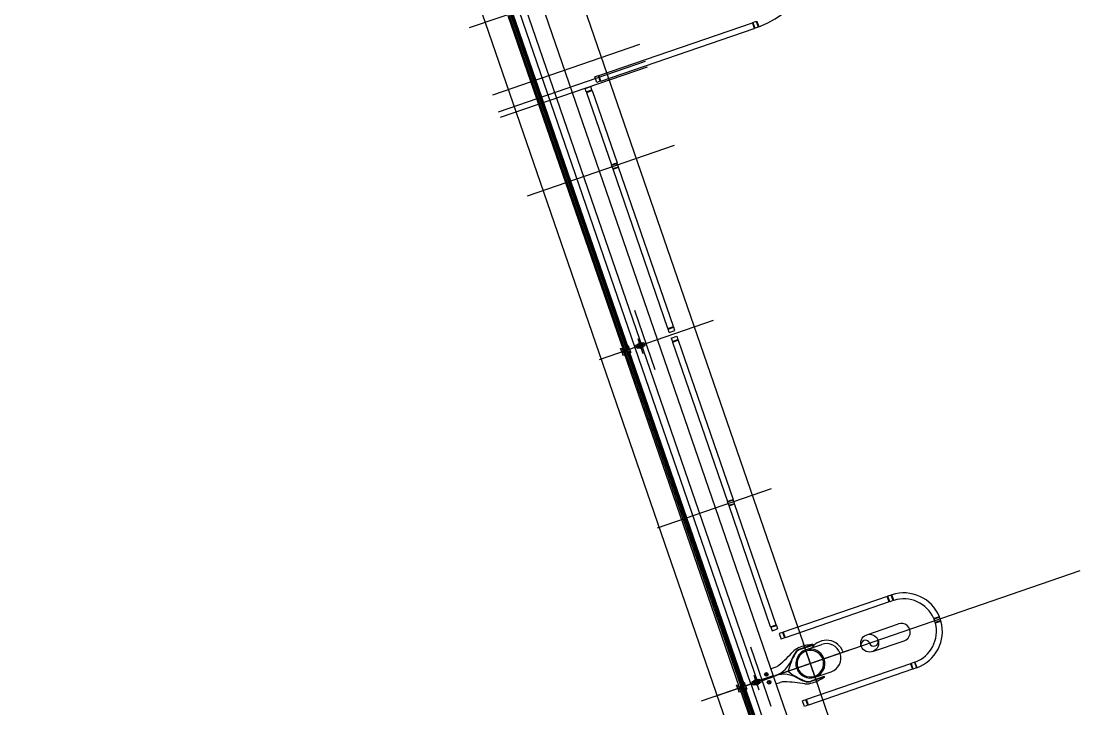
# Model space of a CAD drawing. Extents: x 809487 to 809680, y 818779 to 819225.
# Drawn here: x 809596.18 to 809605.1, y 818876.23 to 818882.02 of the extents above; entities that cross this region are included whole.
import ezdxf

# ---------------------------------------------------------------- set-up
doc = ezdxf.new("R2010")
doc.units = 0
for name, color, linetype in [('F-RC', 7, 'Continuous'), ('MAJ082__', 7, 'Continuous'), ('MAJ214__', 7, 'Continuous'), ('MAJ270__', 7, 'Continuous'), ('MAJ292__', 7, 'Continuous')]:
    doc.layers.add(name, color=color, linetype=linetype)

msp = doc.modelspace()

# ---------------------------------------------------------------- linework, layer by layer
at = {"layer": 'F-RC'}
for p, q in [((809601.0468, 818881.563), (809602.3388, 818882.0078)), ((809602.3388, 818882.0078), (809602.355, 818881.9606)), ((809602.3394, 818882.0059), (809602.3441, 818882.0076)), ((809602.3435, 818882.0095), (809602.3577, 818882.0143)), ((809602.3435, 818882.0095), (809602.3598, 818881.9622)), ((809602.3718, 818882.0194), (809602.3881, 818881.9721)), ((809602.3765, 818882.0211), (809602.3928, 818881.9738)), ((809601.0631, 818881.5157), (809602.355, 818881.9606)), ((809602.3544, 818881.9624), (809602.3591, 818881.9641)), ((809602.3598, 818881.9622), (809602.3739, 818881.9671)), ((809601.0421, 818881.5614), (809601.0137, 818881.5516)), ((809601.0584, 818881.5141), (809601.0421, 818881.5614)), ((809601.0475, 818881.5611), (809601.0427, 818881.5595)), ((809601.0631, 818881.5157), (809601.0468, 818881.563)), ((809600.9312, 818881.4544), (809600.9785, 818881.4707)), ((809600.9882, 818881.4423), (809600.9785, 818881.4707)), ((809601.03, 818881.5043), (809601.0137, 818881.5516)), ((809601.0584, 818881.5141), (809601.03, 818881.5043)), ((809601.0625, 818881.5176), (809601.0577, 818881.516)), ((809600.941, 818881.4261), (809600.9312, 818881.4544)), ((809600.941, 818881.4261), (809600.9882, 818881.4423)), ((809600.9426, 818881.4213), (809600.9899, 818881.4376)), ((809600.9426, 818881.4213), (809601.1526, 818880.8115)), ((809600.9445, 818881.422), (809600.9429, 818881.4267)), ((809600.988, 818881.437), (809600.9863, 818881.4417)), ((809600.9899, 818881.4376), (809601.1999, 818880.8277)), ((809601.1526, 818880.8115), (809601.1722, 818880.8182)), ((809601.1542, 818880.8067), (809601.2015, 818880.823)), ((809601.164, 818880.7784), (809601.1542, 818880.8067)), ((809601.1561, 818880.8074), (809601.1545, 818880.8121)), ((809601.164, 818880.7784), (809601.2113, 818880.7947)), ((809601.1656, 818880.7736), (809601.2129, 818880.7899)), ((809601.6279, 818879.431), (809601.1656, 818880.7736)), ((809601.1675, 818880.7743), (809601.1659, 818880.779)), ((809601.1722, 818880.8182), (809601.1999, 818880.8277)), ((809601.1996, 818880.8224), (809601.198, 818880.8271)), ((809601.2113, 818880.7947), (809601.2015, 818880.823)), ((809601.211, 818880.7893), (809601.2094, 818880.794)), ((809601.6752, 818879.4473), (809601.2129, 818880.7899)), ((809601.6279, 818879.431), (809601.6752, 818879.4473)), ((809601.6295, 818879.4263), (809601.6768, 818879.4426)), ((809601.6393, 818879.3979), (809601.6295, 818879.4263)), ((809601.6314, 818879.4269), (809601.6298, 818879.4317)), ((809601.6749, 818879.4419), (809601.6733, 818879.4466)), ((809601.6866, 818879.4142), (809601.6768, 818879.4426)), ((809601.6393, 818879.3979), (809601.6866, 818879.4142)), ((809601.6556, 818879.3506), (809601.7029, 818879.3669)), ((809601.6556, 818879.3506), (809601.6654, 818879.3223)), ((809601.6654, 818879.3223), (809601.7126, 818879.3386)), ((809601.667, 818879.3175), (809601.7143, 818879.3338)), ((809601.7029, 818879.3669), (809601.7126, 818879.3386)), ((809601.7107, 818879.3379), (809601.7124, 818879.3332)), ((809601.7143, 818879.3338), (809602.1766, 818877.9912)), ((809601.667, 818879.3175), (809602.1293, 818877.9749)), ((809601.6672, 818879.3229), (809601.6689, 818879.3182)), ((809602.1293, 818877.9749), (809602.1489, 818877.9817)), ((809602.1309, 818877.9702), (809602.1782, 818877.9865)), ((809602.1407, 818877.9418), (809602.1309, 818877.9702)), ((809602.1328, 818877.9708), (809602.1312, 818877.9756)), ((809602.1407, 818877.9418), (809602.188, 818877.9581)), ((809602.1423, 818877.9371), (809602.1896, 818877.9534)), ((809602.4931, 818876.9184), (809602.1423, 818877.9371)), ((809602.1442, 818877.9377), (809602.1426, 818877.9425)), ((809602.1489, 818877.9817), (809602.1766, 818877.9912)), ((809602.1763, 818877.9858), (809602.1747, 818877.9905)), ((809602.188, 818877.9581), (809602.1782, 818877.9865)), ((809602.1877, 818877.9527), (809602.1861, 818877.9574)), ((809602.5404, 818876.9347), (809602.1896, 818877.9534)), ((809603.475, 818877.1745), (809602.5987, 818876.8728)), ((809603.4912, 818877.1272), (809602.615, 818876.8255)), ((809603.4912, 818877.1272), (809603.475, 818877.1745)), ((809603.4803, 818877.1742), (809603.4756, 818877.1726)), ((809603.5081, 818877.1859), (809603.4797, 818877.1761)), ((809603.496, 818877.1288), (809603.4797, 818877.1761)), ((809603.4953, 818877.1307), (809603.4906, 818877.1291)), ((809603.5243, 818877.1386), (809603.496, 818877.1288)), ((809603.5243, 818877.1386), (809603.5081, 818877.1859)), ((809603.5291, 818877.1402), (809603.5128, 818877.1875)), ((809602.4931, 818876.9184), (809602.5403, 818876.9347)), ((809602.4947, 818876.9137), (809602.542, 818876.9299)), ((809602.5385, 818876.934), (809602.5401, 818876.9293)), ((809602.542, 818876.9299), (809602.5517, 818876.9016)), ((809603.9141, 818877.0031), (809603.8667, 818876.9868)), ((809603.916, 818876.9985), (809603.8686, 818876.9822)), ((809603.9257, 818876.9701), (809603.8784, 818876.9538)), ((809603.9271, 818876.9653), (809603.8797, 818876.949)), ((809602.4947, 818876.9137), (809602.5045, 818876.8853)), ((809602.495, 818876.919), (809602.4966, 818876.9143)), ((809602.5045, 818876.8853), (809602.5517, 818876.9016)), ((809602.594, 818876.8711), (809602.5656, 818876.8614)), ((809602.5656, 818876.8614), (809602.5819, 818876.8141)), ((809602.594, 818876.8711), (809602.6102, 818876.8239)), ((809602.5993, 818876.8709), (809602.5946, 818876.8692)), ((809602.5987, 818876.8728), (809602.615, 818876.8255)), ((809602.6102, 818876.8239), (809602.5819, 818876.8141)), ((809602.6143, 818876.8274), (809602.6096, 818876.8258)), ((809603.6703, 818876.6072), (809602.794, 818876.3055)), ((809603.6703, 818876.6072), (809603.6866, 818876.5599)), ((809603.6757, 818876.6069), (809603.671, 818876.6053)), ((809603.7034, 818876.6186), (809603.675, 818876.6088)), ((809603.675, 818876.6088), (809603.6913, 818876.5615)), ((809603.7197, 818876.5713), (809603.6913, 818876.5615)), ((809603.7034, 818876.6186), (809603.7197, 818876.5713)), ((809603.7081, 818876.6203), (809603.7244, 818876.573)), ((809603.6866, 818876.5599), (809602.8103, 818876.2582)), ((809603.6907, 818876.5634), (809603.6859, 818876.5618)), ((809602.7893, 818876.3038), (809602.7609, 818876.2941)), ((809602.8056, 818876.2565), (809602.7893, 818876.3038)), ((809602.7947, 818876.3036), (809602.7899, 818876.3019)), ((809602.8103, 818876.2582), (809602.794, 818876.3055)), ((809602.7772, 818876.2468), (809602.7609, 818876.2941)), ((809602.8056, 818876.2565), (809602.7772, 818876.2468)), ((809602.8096, 818876.2601), (809602.8049, 818876.2584))]:
    msp.add_line(p, q, dxfattribs=at)
for centre, radius, start, end in [((809602.1184, 818882.7093), 0.785, 290.45992, 17.54008), ((809602.1184, 818882.7093), 0.735, 289, 290.16938), ((809602.1184, 818882.7093), 0.737, 290.16621, 290.55503), ((809602.1184, 818882.7093), 0.785, 289, 290.09489), ((809602.1184, 818882.7093), 0.783, 290.09769, 290.46365), ((809603.6139, 818876.8786), 0.325, 22.52811, 108.11849), ((809603.6139, 818876.8786), 0.323, 108.11303, 109.00032), ((809603.6139, 818876.8786), 0.277, 107.96572, 109.00032), ((809603.6139, 818876.8786), 0.275, 23.17064, 107.9582), ((809603.6139, 818876.8786), 0.275, 290.0418, 14.82936), ((809603.6139, 818876.8786), 0.325, 289.88151, 15.47188), ((809603.6139, 818876.8786), 0.277, 22.10417, 23.14047), ((809603.6139, 818876.8786), 0.275, 19, 22.12677), ((809603.6139, 818876.8786), 0.275, 15.87323, 19), ((809603.6139, 818876.8786), 0.277, 14.85953, 15.89583), ((809603.6139, 818876.8786), 0.323, 21.66174, 22.54999), ((809603.6139, 818876.8786), 0.325, 19, 21.64535), ((809603.6139, 818876.8786), 0.325, 16.35465, 19), ((809603.6139, 818876.8786), 0.323, 15.45001, 16.33825), ((809603.6139, 818876.8786), 0.277, 288.99968, 290.03427), ((809603.6139, 818876.8786), 0.323, 288.99968, 289.88697)]:
    msp.add_arc(centre, radius, start, end, dxfattribs=at)
at = {"layer": 'MAJ082__'}
for p, q in [((809603.302, 818876.8505), (809603.5685, 818876.9422)), ((809603.3509, 818876.7086), (809603.6173, 818876.8004))]:
    msp.add_line(p, q, dxfattribs=at)
msp.add_circle((809603.3264, 818876.7795), 0.075, dxfattribs=at)
for centre, radius, start, end in [((809603.5929, 818876.8713), 0.075, 288.99117, 109), ((809603.291, 818876.7673), 0.0375, 19, 199), ((809603.3619, 818876.7918), 0.0375, 199, 19)]:
    msp.add_arc(centre, radius, start, end, dxfattribs=at)
at = {"layer": 'MAJ214__'}
for p, q in [((809600.3745, 818882.1036), (809602.3247, 818876.4399)), ((809600.2923, 818882.0726), (809601.2642, 818879.2502)), ((809600.3037, 818882.0765), (809601.2755, 818879.2541)), ((809600.3131, 818882.0798), (809601.285, 818879.2574)), ((809600.3139, 818882.08), (809601.2857, 818879.2576)), ((809601.2804, 818879.24), (809602.2522, 818876.4176)), ((809601.2898, 818879.2432), (809602.2617, 818876.4208)), ((809601.2906, 818879.2435), (809602.2624, 818876.4211)), ((809601.3693, 818879.2944), (809601.3589, 818879.2908)), ((809601.3687, 818879.2624), (809601.3589, 818879.2908)), ((809601.3791, 818879.266), (809601.3687, 818879.2624)), ((809601.3767, 818879.2718), (809601.3843, 818879.2744)), ((809601.4094, 818879.3016), (809601.3786, 818879.291)), ((809601.3794, 818879.3034), (809601.4012, 818879.3109)), ((809601.3801, 818879.3047), (809601.3794, 818879.3034)), ((809601.3804, 818879.3006), (809601.3794, 818879.3034)), ((809601.3999, 818879.3115), (809601.3801, 818879.3047)), ((809601.3802, 818879.2651), (809601.4242, 818879.2802)), ((809601.3804, 818879.3006), (809601.4022, 818879.3081)), ((809601.3823, 818879.3012), (809601.3826, 818879.3003)), ((809601.4151, 818879.285), (809601.3843, 818879.2744)), ((809601.4134, 818879.2754), (809601.3916, 818879.268)), ((809601.3926, 818879.2651), (809601.3916, 818879.268)), ((809601.4144, 818879.2726), (809601.3926, 818879.2651)), ((809601.3939, 818879.2645), (809601.3926, 818879.2651)), ((809601.3932, 818879.2696), (809601.3934, 818879.2691)), ((809601.394, 818879.2688), (809601.3934, 818879.2691)), ((809601.3939, 818879.2645), (809601.4137, 818879.2713)), ((809601.3999, 818879.3115), (809601.4012, 818879.3109)), ((809601.4003, 818879.3074), (809601.4006, 818879.3065)), ((809601.4022, 818879.3081), (809601.4012, 818879.3109)), ((809601.4095, 818879.3016), (809601.4171, 818879.3042)), ((809601.411, 818879.2746), (809601.4113, 818879.2753)), ((809601.4112, 818879.2757), (809601.4113, 818879.2753)), ((809601.4144, 818879.2726), (809601.4134, 818879.2754)), ((809601.4137, 818879.2713), (809601.4144, 818879.2726)), ((809601.4147, 818879.31), (809601.4251, 818879.3136)), ((809601.4228, 818879.2877), (809601.4152, 818879.2851)), ((809601.4349, 818879.2852), (809601.4245, 818879.2816)), ((809601.4251, 818879.3136), (809601.4349, 818879.2852)), ((809601.269, 818879.236), (809602.2409, 818876.4137)), ((809602.3914, 818876.4734), (809602.4018, 818876.477)), ((809602.4018, 818876.477), (809602.4051, 818876.4676)), ((809602.5138, 818876.505), (809602.4051, 818876.4676)), ((809602.517, 818876.4956), (809602.4083, 818876.4582)), ((809602.2457, 818876.3995), (809603.2176, 818873.5771)), ((809602.2571, 818876.4034), (809603.2289, 818873.581)), ((809602.2665, 818876.4067), (809603.2384, 818873.5843)), ((809602.2673, 818876.4069), (809603.2391, 818873.5845)), ((809602.3247, 818876.4399), (809602.3389, 818876.4448)), ((809602.3279, 818876.4305), (809602.3421, 818876.4354)), ((809602.3279, 818876.4305), (809604.2781, 818870.7669)), ((809602.346, 818876.4578), (809602.3356, 818876.4542)), ((809602.3356, 818876.4542), (809602.3389, 818876.4448)), ((809602.3454, 818876.426), (809602.3421, 818876.4354)), ((809602.3558, 818876.4295), (809602.3454, 818876.426)), ((809602.3534, 818876.4353), (809602.361, 818876.4379)), ((809602.3861, 818876.465), (809602.3553, 818876.4544)), ((809602.3561, 818876.4669), (809602.3779, 818876.4743)), ((809602.3568, 818876.4681), (809602.3561, 818876.4669)), ((809602.3571, 818876.464), (809602.3561, 818876.4669)), ((809602.3766, 818876.475), (809602.3568, 818876.4681)), ((809602.3569, 818876.4286), (809602.4009, 818876.4437)), ((809602.3571, 818876.464), (809602.3789, 818876.4715)), ((809602.359, 818876.4647), (809602.3593, 818876.4637)), ((809602.3917, 818876.4485), (809602.361, 818876.4379)), ((809602.3901, 818876.439), (809602.3683, 818876.4315)), ((809602.3693, 818876.4286), (809602.3683, 818876.4315)), ((809602.391, 818876.4361), (809602.3693, 818876.4286)), ((809602.3706, 818876.428), (809602.3693, 818876.4286)), ((809602.3699, 818876.4331), (809602.37, 818876.4326)), ((809602.3707, 818876.4323), (809602.37, 818876.4326)), ((809602.3706, 818876.428), (809602.3904, 818876.4349)), ((809602.3766, 818876.475), (809602.3779, 818876.4743)), ((809602.377, 818876.4709), (809602.3773, 818876.4699)), ((809602.3789, 818876.4715), (809602.3779, 818876.4743)), ((809602.3862, 818876.4651), (809602.3938, 818876.4677)), ((809602.3877, 818876.4381), (809602.388, 818876.4388)), ((809602.3879, 818876.4393), (809602.388, 818876.4388)), ((809602.391, 818876.4361), (809602.3901, 818876.439)), ((809602.3904, 818876.4349), (809602.391, 818876.4361)), ((809602.3995, 818876.4512), (809602.3919, 818876.4486)), ((809602.4115, 818876.4487), (809602.4011, 818876.4452)), ((809602.4083, 818876.4582), (809602.4115, 818876.4487))]:
    msp.add_line(p, q, dxfattribs=at)
for points in [[(809601.4136, 818879.3109), (809601.3696, 818879.2958)], [(809602.8517, 818876.7685), (809602.7389, 818876.7296)], [(809602.9455, 818876.496), (809602.8326, 818876.4572)], [(809602.3903, 818876.4744), (809602.3463, 818876.4592)]]:
    msp.add_lwpolyline(points, dxfattribs=at)
for centre, radius in [((809601.3969, 818879.288), 0.006), ((809602.4567, 818876.5171), 0.0155), ((809602.4567, 818876.5171), 0.0135), ((809602.4567, 818876.5171), 0.0042), ((809602.4795, 818876.451), 0.0155), ((809602.4795, 818876.451), 0.0135), ((809602.4795, 818876.451), 0.0042)]:
    msp.add_circle(centre, radius, dxfattribs=at)
for centre, radius, start, end in [((809601.3969, 818879.288), 0.0095, 145.18264, 252.81736), ((809601.3969, 818879.288), 0.0109, 101.1265, 116.87349), ((809601.3969, 818879.288), 0.0109, 281.1265, 296.87349), ((809601.3969, 818879.288), 0.0095, 326.69488, 71.30512), ((809603.1869, 818876.4105), 0.567, 149.96236, 158.10407), ((809602.7646, 818876.6547), 0.0792, 109, 149.96236), ((809602.453, 818876.7223), 0.2307, 285.67731, 333.23123), ((809602.6423, 818876.6294), 0.02, 326.67541, 338.10407), ((809602.6029, 818876.287), 0.2307, 64.76877, 112.32268), ((809602.453, 818876.7224), 0.2307, 285.67731, 292.32268), ((809602.603, 818876.2869), 0.2307, 105.67731, 112.32268), ((809602.6949, 818876.4767), 0.02, 59.89592, 71.32459), ((809602.9893, 818876.9845), 0.567, 239.89592, 248.03764), ((809602.3736, 818876.4515), 0.0095, 145.18264, 198.99991), ((809602.3736, 818876.4515), 0.0095, 198.99991, 252.81736), ((809602.3736, 818876.4515), 0.006, 19.00013, 198.99986), ((809602.3736, 818876.4515), 0.006, 198.99986, 19.00013), ((809602.3736, 818876.4515), 0.0109, 101.1265, 116.87349), ((809602.3736, 818876.4515), 0.0109, 281.1265, 296.87349), ((809602.3736, 818876.4515), 0.0095, 19.00008, 71.30512), ((809602.3736, 818876.4515), 0.0095, 326.69488, 19.00008), ((809602.8069, 818876.5321), 0.0792, 248.03764, 289)]:
    msp.add_arc(centre, radius, start, end, dxfattribs=at)
for points, degree in [([(809601.3693, 818879.2951), (809601.3693, 818879.2951), (809601.3693, 818879.2952), (809601.3693, 818879.2953), (809601.3694, 818879.2953), (809601.3694, 818879.2954), (809601.3694, 818879.2955), (809601.3694, 818879.2955), (809601.3694, 818879.2955), (809601.3694, 818879.2956), (809601.3695, 818879.2956), (809601.3695, 818879.2957), (809601.3695, 818879.2957), (809601.3696, 818879.2958), (809601.3696, 818879.2958), (809601.3696, 818879.2958)], 3), ([(809601.3702, 818879.2889), (809601.3701, 818879.2892), (809601.37, 818879.2896), (809601.3698, 818879.2904), (809601.3697, 818879.291), (809601.3695, 818879.2921), (809601.3694, 818879.2927), (809601.3694, 818879.2939), (809601.3693, 818879.2945), (809601.3693, 818879.2951)], 3), ([(809601.3702, 818879.2889), (809601.3702, 818879.2889), (809601.3702, 818879.2889), (809601.3702, 818879.2888), (809601.3702, 818879.2888), (809601.3702, 818879.2887), (809601.3702, 818879.2887), (809601.3702, 818879.2887)], 3), ([(809601.371, 818879.2883), (809601.371, 818879.2883), (809601.371, 818879.2883), (809601.371, 818879.2883), (809601.3709, 818879.2883), (809601.3708, 818879.2883), (809601.3708, 818879.2883), (809601.3707, 818879.2883), (809601.3706, 818879.2883), (809601.3705, 818879.2884), (809601.3704, 818879.2885), (809601.3703, 818879.2886), (809601.3703, 818879.2886), (809601.3702, 818879.2887)], 3), ([(809601.371, 818879.2883), (809601.3716, 818879.2886), (809601.3723, 818879.2888), (809601.3739, 818879.2893), (809601.3748, 818879.2897), (809601.3764, 818879.2902), (809601.377, 818879.2904), (809601.3779, 818879.2907), (809601.3782, 818879.2908), (809601.3786, 818879.291)], 3), ([(809601.371, 818879.2883), (809601.3719, 818879.2886), (809601.3727, 818879.2889), (809601.3736, 818879.2892), (809601.3749, 818879.2897), (809601.3761, 818879.2901), (809601.3775, 818879.2906), (809601.3778, 818879.2907), (809601.3782, 818879.2908), (809601.3786, 818879.291)], 3), ([(809601.3763, 818879.271), (809601.3763, 818879.2711), (809601.3763, 818879.2711), (809601.3763, 818879.2712), (809601.3763, 818879.2713), (809601.3763, 818879.2714), (809601.3763, 818879.2715), (809601.3764, 818879.2716), (809601.3765, 818879.2717), (809601.3766, 818879.2717), (809601.3766, 818879.2718), (809601.3767, 818879.2718), (809601.3767, 818879.2718), (809601.3767, 818879.2718)], 3), ([(809601.3763, 818879.271), (809601.3763, 818879.271), (809601.3763, 818879.271), (809601.3763, 818879.271), (809601.3763, 818879.2709), (809601.3764, 818879.2709), (809601.3764, 818879.2709), (809601.3764, 818879.2708)], 3), ([(809601.3795, 818879.2655), (809601.3791, 818879.266), (809601.3788, 818879.2664), (809601.3781, 818879.2674), (809601.3778, 818879.2679), (809601.3773, 818879.2689), (809601.377, 818879.2694), (809601.3766, 818879.2702), (809601.3765, 818879.2705), (809601.3764, 818879.2708)], 3), ([(809601.3786, 818879.291), (809601.3786, 818879.2909), (809601.3786, 818879.2909), (809601.3787, 818879.2908), (809601.3787, 818879.2906), (809601.3788, 818879.29), (809601.3789, 818879.2896), (809601.3791, 818879.2884), (809601.3792, 818879.2873), (809601.3797, 818879.2851), (809601.38, 818879.2839), (809601.3807, 818879.2816), (809601.3812, 818879.2805), (809601.3822, 818879.2784), (809601.3827, 818879.2774), (809601.3834, 818879.2761), (809601.3837, 818879.2757), (809601.3841, 818879.275), (809601.3842, 818879.2748), (809601.3842, 818879.2745), (809601.3843, 818879.2745), (809601.3843, 818879.2744)], 3), ([(809601.3802, 818879.2651), (809601.3802, 818879.2651), (809601.3801, 818879.2651), (809601.3801, 818879.2651), (809601.38, 818879.2651), (809601.3799, 818879.2651), (809601.3799, 818879.2651), (809601.3799, 818879.2652), (809601.3798, 818879.2652), (809601.3798, 818879.2652), (809601.3797, 818879.2652), (809601.3797, 818879.2653), (809601.3797, 818879.2653), (809601.3796, 818879.2654), (809601.3795, 818879.2654), (809601.3795, 818879.2655)], 3), ([(809601.3898, 818879.2945), (809601.3898, 818879.2945), (809601.3898, 818879.2945), (809601.3897, 818879.2944), (809601.3897, 818879.2943), (809601.3895, 818879.2941), (809601.3894, 818879.2939), (809601.3892, 818879.2936), (809601.3891, 818879.2934), (809601.389, 818879.2932)], 3), ([(809601.3919, 818879.2978), (809601.3908, 818879.296), (809601.3898, 818879.2945)], 2), ([(809601.3939, 818879.279), (809601.394, 818879.2789), (809601.3942, 818879.2789), (809601.3947, 818879.2787), (809601.3949, 818879.2787), (809601.3951, 818879.2786), (809601.3952, 818879.2786), (809601.3953, 818879.2785), (809601.3953, 818879.2785), (809601.3953, 818879.2785)], 3), ([(809601.3985, 818879.2975), (809601.3967, 818879.2981), (809601.3948, 818879.2988)], 2), ([(809601.3953, 818879.2785), (809601.3971, 818879.2779), (809601.399, 818879.2773)], 2), ([(809601.3999, 818879.297), (809601.3998, 818879.2971), (809601.3995, 818879.2971), (809601.3991, 818879.2973), (809601.3989, 818879.2973), (809601.3987, 818879.2974), (809601.3986, 818879.2975), (809601.3985, 818879.2975), (809601.3985, 818879.2975), (809601.3985, 818879.2975)], 3), ([(809601.4018, 818879.2782), (809601.403, 818879.28), (809601.404, 818879.2815)], 2), ([(809601.404, 818879.2815), (809601.404, 818879.2815), (809601.404, 818879.2815), (809601.4041, 818879.2816), (809601.4041, 818879.2817), (809601.4043, 818879.2819), (809601.4044, 818879.2821), (809601.4046, 818879.2824), (809601.4047, 818879.2826), (809601.4048, 818879.2828)], 3), ([(809601.4094, 818879.3016), (809601.4094, 818879.3016), (809601.4095, 818879.3016), (809601.4095, 818879.3016)], 2), ([(809601.4094, 818879.3016), (809601.4094, 818879.3016), (809601.4095, 818879.3016), (809601.4095, 818879.3016)], 2), ([(809601.4152, 818879.2851), (809601.4152, 818879.2851), (809601.4152, 818879.2851), (809601.4151, 818879.2852), (809601.4151, 818879.2854), (809601.415, 818879.286), (809601.4149, 818879.2864), (809601.4147, 818879.2877), (809601.4146, 818879.2887), (809601.4141, 818879.2909), (809601.4138, 818879.2921), (809601.4131, 818879.2945), (809601.4126, 818879.2956), (809601.4116, 818879.2976), (809601.4111, 818879.2986), (809601.4104, 818879.2999), (809601.4101, 818879.3004), (809601.4097, 818879.301), (809601.4096, 818879.3012), (809601.4096, 818879.3015), (809601.4095, 818879.3016), (809601.4095, 818879.3016)], 3), ([(809601.4136, 818879.3109), (809601.4136, 818879.311), (809601.4137, 818879.311), (809601.4137, 818879.3109), (809601.4138, 818879.3109), (809601.4139, 818879.3109), (809601.4139, 818879.3109), (809601.4139, 818879.3108), (809601.414, 818879.3108), (809601.414, 818879.3108), (809601.4141, 818879.3108), (809601.4141, 818879.3107), (809601.4141, 818879.3107), (809601.4142, 818879.3106), (809601.4142, 818879.3106), (809601.4143, 818879.3105)], 3), ([(809601.4143, 818879.3105), (809601.4147, 818879.3101), (809601.415, 818879.3096), (809601.4157, 818879.3086), (809601.416, 818879.3081), (809601.4165, 818879.3071), (809601.4168, 818879.3066), (809601.4172, 818879.3058), (809601.4173, 818879.3055), (809601.4174, 818879.3052)], 3), ([(809601.4152, 818879.2851), (809601.4152, 818879.285), (809601.4151, 818879.285), (809601.4151, 818879.285)], 2), ([(809601.4175, 818879.305), (809601.4175, 818879.305), (809601.4175, 818879.3049), (809601.4175, 818879.3048), (809601.4175, 818879.3047), (809601.4175, 818879.3046), (809601.4175, 818879.3045), (809601.4174, 818879.3044), (809601.4173, 818879.3044), (809601.4172, 818879.3043), (809601.4172, 818879.3042), (809601.4171, 818879.3042), (809601.4171, 818879.3042), (809601.4171, 818879.3042)], 3), ([(809601.4175, 818879.305), (809601.4175, 818879.305), (809601.4175, 818879.305), (809601.4175, 818879.3051), (809601.4175, 818879.3051), (809601.4174, 818879.3051), (809601.4174, 818879.3052), (809601.4174, 818879.3052)], 3), ([(809601.4228, 818879.2877), (809601.4228, 818879.2877), (809601.4228, 818879.2877), (809601.4228, 818879.2877), (809601.4229, 818879.2877), (809601.423, 818879.2877), (809601.423, 818879.2877), (809601.4231, 818879.2877), (809601.4232, 818879.2877), (809601.4233, 818879.2876), (809601.4234, 818879.2876), (809601.4235, 818879.2874), (809601.4235, 818879.2874), (809601.4236, 818879.2873)], 3), ([(809601.4236, 818879.2871), (809601.4236, 818879.2871), (809601.4236, 818879.2872), (809601.4236, 818879.2872), (809601.4236, 818879.2872), (809601.4236, 818879.2873), (809601.4236, 818879.2873), (809601.4236, 818879.2873)], 3), ([(809601.4236, 818879.2871), (809601.4237, 818879.2868), (809601.4238, 818879.2864), (809601.424, 818879.2856), (809601.4241, 818879.285), (809601.4243, 818879.2839), (809601.4244, 818879.2833), (809601.4244, 818879.2822), (809601.4245, 818879.2816), (809601.4245, 818879.2809)], 3), ([(809601.4245, 818879.2809), (809601.4245, 818879.2809), (809601.4245, 818879.2808), (809601.4244, 818879.2807), (809601.4244, 818879.2807), (809601.4244, 818879.2806), (809601.4244, 818879.2806), (809601.4244, 818879.2805), (809601.4244, 818879.2805), (809601.4244, 818879.2804), (809601.4243, 818879.2804), (809601.4243, 818879.2803), (809601.4243, 818879.2803), (809601.4242, 818879.2802), (809601.4242, 818879.2802), (809601.4242, 818879.2802)], 3), ([(809602.346, 818876.4585), (809602.346, 818876.4586), (809602.346, 818876.4586), (809602.3461, 818876.4587), (809602.3461, 818876.4588), (809602.3461, 818876.4589), (809602.3461, 818876.4589), (809602.3461, 818876.459), (809602.3461, 818876.459), (809602.3461, 818876.459), (809602.3462, 818876.4591), (809602.3462, 818876.4591), (809602.3462, 818876.4592), (809602.3463, 818876.4592), (809602.3463, 818876.4592), (809602.3463, 818876.4592)], 3), ([(809602.3469, 818876.4524), (809602.3468, 818876.4527), (809602.3467, 818876.453), (809602.3465, 818876.4539), (809602.3464, 818876.4544), (809602.3462, 818876.4555), (809602.3461, 818876.4561), (809602.3461, 818876.4573), (809602.346, 818876.4579), (809602.346, 818876.4585)], 3), ([(809602.3469, 818876.4524), (809602.3469, 818876.4523), (809602.3469, 818876.4523), (809602.3469, 818876.4523), (809602.3469, 818876.4522), (809602.3469, 818876.4522), (809602.3469, 818876.4522), (809602.3469, 818876.4522)], 3), ([(809602.3477, 818876.4518), (809602.3477, 818876.4518), (809602.3477, 818876.4518), (809602.3477, 818876.4518), (809602.3476, 818876.4518), (809602.3475, 818876.4518), (809602.3475, 818876.4518), (809602.3474, 818876.4518), (809602.3473, 818876.4518), (809602.3472, 818876.4519), (809602.3471, 818876.4519), (809602.347, 818876.452), (809602.347, 818876.4521), (809602.3469, 818876.4522)], 3), ([(809602.3477, 818876.4518), (809602.3483, 818876.452), (809602.349, 818876.4522), (809602.3506, 818876.4528), (809602.3515, 818876.4531), (809602.3531, 818876.4536), (809602.3537, 818876.4538), (809602.3546, 818876.4542), (809602.355, 818876.4543), (809602.3553, 818876.4544)], 3), ([(809602.3477, 818876.4518), (809602.3486, 818876.4521), (809602.3494, 818876.4524), (809602.3503, 818876.4527), (809602.3516, 818876.4531), (809602.3529, 818876.4536), (809602.3542, 818876.454), (809602.3545, 818876.4541), (809602.3549, 818876.4543), (809602.3553, 818876.4544)], 3), ([(809602.353, 818876.4346), (809602.353, 818876.4346), (809602.353, 818876.4346), (809602.353, 818876.4347), (809602.353, 818876.4348), (809602.353, 818876.4349), (809602.353, 818876.435), (809602.3531, 818876.4351), (809602.3531, 818876.4352), (809602.3532, 818876.4353), (809602.3533, 818876.4353), (809602.3534, 818876.4353), (809602.3534, 818876.4353), (809602.3534, 818876.4353)], 3), ([(809602.353, 818876.4346), (809602.353, 818876.4345), (809602.353, 818876.4345), (809602.353, 818876.4345), (809602.353, 818876.4345), (809602.353, 818876.4344), (809602.3531, 818876.4344), (809602.3531, 818876.4344)], 3), ([(809602.3562, 818876.429), (809602.3558, 818876.4295), (809602.3555, 818876.43), (809602.3548, 818876.431), (809602.3545, 818876.4314), (809602.354, 818876.4324), (809602.3537, 818876.4329), (809602.3533, 818876.4337), (809602.3532, 818876.434), (809602.3531, 818876.4344)], 3), ([(809602.3553, 818876.4544), (809602.3553, 818876.4544), (809602.3553, 818876.4544), (809602.3554, 818876.4542), (809602.3554, 818876.454), (809602.3555, 818876.4534), (809602.3556, 818876.4531), (809602.3558, 818876.4518), (809602.3559, 818876.4508), (809602.3564, 818876.4485), (809602.3567, 818876.4473), (809602.3571, 818876.446), (809602.3571, 818876.4459), (809602.3572, 818876.4458)], 3), ([(809602.3569, 818876.4286), (809602.3569, 818876.4286), (809602.3568, 818876.4286), (809602.3567, 818876.4286), (809602.3567, 818876.4286), (809602.3566, 818876.4286), (809602.3566, 818876.4287), (809602.3565, 818876.4287), (809602.3565, 818876.4287), (809602.3564, 818876.4287), (809602.3564, 818876.4288), (809602.3564, 818876.4288), (809602.3563, 818876.4289), (809602.3563, 818876.4289), (809602.3562, 818876.429), (809602.3562, 818876.429)], 3), ([(809602.3571, 818876.4459), (809602.3575, 818876.4449), (809602.3579, 818876.4439), (809602.3588, 818876.4419), (809602.3594, 818876.441), (809602.3601, 818876.4397), (809602.3604, 818876.4392), (809602.3607, 818876.4385), (809602.3608, 818876.4383), (809602.3609, 818876.4381), (809602.3609, 818876.438), (809602.361, 818876.4379)], 3), ([(809602.3665, 818876.458), (809602.3665, 818876.458), (809602.3665, 818876.4579), (809602.3664, 818876.4579), (809602.3664, 818876.4578), (809602.3662, 818876.4576), (809602.3661, 818876.4574), (809602.3659, 818876.457), (809602.3658, 818876.4568), (809602.3657, 818876.4567)], 3), ([(809602.3687, 818876.4612), (809602.3675, 818876.4595), (809602.3665, 818876.458)], 2), ([(809602.3705, 818876.4425), (809602.3707, 818876.4425), (809602.3709, 818876.4424), (809602.3713, 818876.4423), (809602.3715, 818876.4422), (809602.3718, 818876.4421), (809602.3719, 818876.4421), (809602.372, 818876.442), (809602.372, 818876.442), (809602.372, 818876.442)], 3), ([(809602.3752, 818876.461), (809602.3734, 818876.4615), (809602.3715, 818876.4622)], 2), ([(809602.372, 818876.442), (809602.3737, 818876.4414), (809602.3757, 818876.4408)], 2), ([(809602.3766, 818876.4605), (809602.3765, 818876.4605), (809602.3763, 818876.4606), (809602.3758, 818876.4607), (809602.3756, 818876.4608), (809602.3754, 818876.4609), (809602.3753, 818876.4609), (809602.3752, 818876.4609), (809602.3752, 818876.4609), (809602.3752, 818876.461)], 3), ([(809602.3785, 818876.4418), (809602.3797, 818876.4435), (809602.3807, 818876.445)], 2), ([(809602.3807, 818876.445), (809602.3807, 818876.445), (809602.3807, 818876.445), (809602.3807, 818876.4451), (809602.3808, 818876.4452), (809602.3809, 818876.4454), (809602.3811, 818876.4456), (809602.3813, 818876.446), (809602.3814, 818876.4461), (809602.3815, 818876.4463)], 3), ([(809602.3861, 818876.465), (809602.3861, 818876.465), (809602.3862, 818876.465), (809602.3862, 818876.4651)], 2), ([(809602.3861, 818876.465), (809602.3861, 818876.465), (809602.3862, 818876.465), (809602.3862, 818876.4651)], 2), ([(809602.39, 818876.4571), (809602.3897, 818876.4581), (809602.3893, 818876.4591), (809602.3883, 818876.4611), (809602.3878, 818876.462), (809602.3871, 818876.4633), (809602.3868, 818876.4638), (809602.3865, 818876.4645), (809602.3863, 818876.4647), (809602.3863, 818876.4649), (809602.3862, 818876.465), (809602.3862, 818876.4651)], 3), ([(809602.3919, 818876.4486), (809602.3919, 818876.4486), (809602.3919, 818876.4486), (809602.3918, 818876.4488), (809602.3918, 818876.449), (809602.3916, 818876.4495), (809602.3916, 818876.4499), (809602.3914, 818876.4512), (809602.3913, 818876.4522), (809602.3908, 818876.4545), (809602.3905, 818876.4556), (809602.3901, 818876.457), (809602.3901, 818876.4571), (809602.39, 818876.4572)], 3), ([(809602.391, 818876.474), (809602.3914, 818876.4735), (809602.3917, 818876.473), (809602.3924, 818876.472), (809602.3927, 818876.4715), (809602.3932, 818876.4706), (809602.3935, 818876.4701), (809602.3939, 818876.4693), (809602.394, 818876.4689), (809602.3941, 818876.4686)], 3), ([(809602.3919, 818876.4486), (809602.3918, 818876.4486), (809602.3918, 818876.4485), (809602.3917, 818876.4485)], 2), ([(809602.3942, 818876.4684), (809602.3942, 818876.4684), (809602.3942, 818876.4684), (809602.3942, 818876.4683), (809602.3942, 818876.4682), (809602.3942, 818876.468), (809602.3942, 818876.468), (809602.3941, 818876.4678), (809602.394, 818876.4678), (809602.3939, 818876.4677), (809602.3939, 818876.4677), (809602.3938, 818876.4677), (809602.3938, 818876.4677), (809602.3938, 818876.4677)], 3), ([(809602.3942, 818876.4684), (809602.3942, 818876.4684), (809602.3942, 818876.4685), (809602.3942, 818876.4685), (809602.3942, 818876.4685), (809602.3941, 818876.4686), (809602.3941, 818876.4686), (809602.3941, 818876.4686)], 3), ([(809602.3995, 818876.4512), (809602.3995, 818876.4512), (809602.3995, 818876.4512), (809602.3995, 818876.4512), (809602.3996, 818876.4512), (809602.3996, 818876.4512), (809602.3997, 818876.4512), (809602.3998, 818876.4512), (809602.3999, 818876.4512), (809602.4, 818876.4511), (809602.4001, 818876.4511), (809602.4002, 818876.451), (809602.4002, 818876.4509), (809602.4003, 818876.4508)], 3), ([(809602.4003, 818876.4506), (809602.4003, 818876.4506), (809602.4003, 818876.4507), (809602.4003, 818876.4507), (809602.4003, 818876.4508), (809602.4003, 818876.4508), (809602.4003, 818876.4508), (809602.4003, 818876.4508)], 3), ([(809602.4003, 818876.4506), (809602.4004, 818876.4503), (809602.4005, 818876.45), (809602.4007, 818876.4491), (809602.4008, 818876.4486), (809602.401, 818876.4474), (809602.401, 818876.4469), (809602.4011, 818876.4457), (809602.4011, 818876.4451), (809602.4011, 818876.4445)], 3), ([(809602.4011, 818876.4445), (809602.4011, 818876.4444), (809602.4011, 818876.4443), (809602.4011, 818876.4442), (809602.4011, 818876.4442), (809602.4011, 818876.4441), (809602.4011, 818876.4441), (809602.4011, 818876.444), (809602.4011, 818876.444), (809602.401, 818876.4439), (809602.401, 818876.4439), (809602.401, 818876.4438), (809602.401, 818876.4438), (809602.4009, 818876.4438), (809602.4009, 818876.4437), (809602.4009, 818876.4437)], 3)]:
    msp.add_open_spline(points, degree=degree, dxfattribs=at)
at = {"layer": 'MAJ270__'}
for p, q in [((809598.4779, 818887.7962), (809602.383, 818876.4547)), ((809601.1925, 818882.3905), (809599.955, 818881.9644)), ((809602.8274, 818876.6077), (809600.874, 818882.2808)), ((809601.3879, 818881.8232), (809600.1504, 818881.3971)), ((809601.4367, 818881.6814), (809600.1992, 818881.2553)), ((809601.453, 818881.6341), (809600.2155, 818881.208)), ((809601.6809, 818880.9722), (809600.4434, 818880.5461)), ((809601.3473, 818879.5856), (809601.519, 818879.087)), ((809602.0077, 818879.4983), (809601.0495, 818879.1684)), ((809601.4205, 818879.2193), (809601.3778, 818879.3436)), ((809602.4961, 818878.0801), (809601.5378, 818877.7501)), ((809605.0962, 818877.389), (809602.0262, 818876.3319)), ((809605.0962, 818877.3889), (809602.0262, 818876.3318)), ((809605.0962, 818877.3889), (809602.0262, 818876.3318)), ((809602.324, 818876.7491), (809602.4957, 818876.2505)), ((809602.7679, 818876.7806), (809602.8852, 818876.4397)), ((809602.8869, 818876.4349), (809602.7695, 818876.7758)), ((809603.1459, 818876.7174), (809601.9085, 818876.2913)), ((809604.7808, 818870.9347), (809602.8274, 818876.6078)), ((809602.3972, 818876.3829), (809602.3544, 818876.5071)), ((809602.3972, 818876.3828), (809602.3545, 818876.5071)), ((809602.2342, 818876.3955), (809602.2293, 818876.4097))]:
    msp.add_line(p, q, dxfattribs=at)
msp.add_circle((809602.2317, 818876.4026), 0.003, dxfattribs=at)
at = {"layer": 'MAJ292__'}
for p, q in [((809596.1824, 818893.3568), (809600.0892, 818882.0106)), ((809600.5636, 818882.1687), (809602.5138, 818876.505)), ((809600.0892, 818882.0106), (809603.996, 818870.6644)), ((809600.2808, 818882.0686), (809601.2526, 818879.2462)), ((809600.3233, 818882.0833), (809601.2951, 818879.2609)), ((809601.2296, 818879.2621), (809601.2419, 818879.2664)), ((809601.2394, 818879.2338), (809601.2296, 818879.2621)), ((809601.2394, 818879.2338), (809601.3049, 818879.2563)), ((809601.2394, 818879.2338), (809601.3049, 818879.2563)), ((809601.2492, 818879.2451), (809601.2419, 818879.2664)), ((809601.2493, 818879.2451), (809601.2951, 818879.2609)), ((809601.2541, 818879.2309), (809601.3, 818879.2467)), ((809601.2878, 818879.2822), (809601.2951, 818879.2847)), ((809601.2951, 818879.2609), (809601.2878, 818879.2822)), ((809601.3049, 818879.2563), (809601.2951, 818879.2847)), ((809601.3, 818879.2467), (809602.2718, 818876.4243)), ((809601.3, 818879.2467), (809601.3073, 818879.2254)), ((809601.3049, 818879.2563), (809601.3147, 818879.228)), ((809601.2394, 818879.2338), (809601.2492, 818879.2054)), ((809601.2492, 818879.2054), (809601.2614, 818879.2096)), ((809601.2541, 818879.2309), (809601.2614, 818879.2096)), ((809601.2575, 818879.2321), (809602.2292, 818876.41)), ((809601.3073, 818879.2254), (809601.3147, 818879.228)), ((809602.7877, 818876.7231), (809602.9229, 818876.7696)), ((809602.517, 818876.4956), (809604.4672, 818870.832)), ((809602.8671, 818876.4924), (809603.0023, 818876.539)), ((809602.2063, 818876.4256), (809602.2186, 818876.4298)), ((809602.2161, 818876.3972), (809602.2063, 818876.4256)), ((809602.2161, 818876.3972), (809602.2816, 818876.4198)), ((809602.2161, 818876.3972), (809602.2816, 818876.4198)), ((809602.2161, 818876.3972), (809602.2259, 818876.3689)), ((809602.2259, 818876.4085), (809602.2186, 818876.4298)), ((809602.226, 818876.4085), (809602.2718, 818876.4243)), ((809602.2308, 818876.3944), (809602.2767, 818876.4102)), ((809602.2308, 818876.3944), (809602.2382, 818876.3731)), ((809602.2342, 818876.3955), (809603.206, 818873.5731)), ((809602.2645, 818876.4456), (809602.2718, 818876.4481)), ((809602.2718, 818876.4243), (809602.2645, 818876.4456)), ((809602.2816, 818876.4198), (809602.2718, 818876.4481)), ((809602.2767, 818876.4102), (809603.2485, 818873.5878)), ((809602.2767, 818876.4102), (809602.284, 818876.3889)), ((809602.2816, 818876.4198), (809602.2914, 818876.3914)), ((809602.284, 818876.3889), (809602.2914, 818876.3914)), ((809602.2259, 818876.3689), (809602.2382, 818876.3731))]:
    msp.add_line(p, q, dxfattribs=at)
for points in [[(809602.8517, 818876.7685), (809602.853, 818876.7645), (809602.7402, 818876.7256)], [(809602.4934, 818876.5641), (809602.5302, 818876.5768)], [(809602.9455, 818876.496), (809602.9441, 818876.5), (809602.8313, 818876.4612)], [(809602.5373, 818876.4365), (809602.5742, 818876.4492)]]:
    msp.add_lwpolyline(points, dxfattribs=at)
for centre, radius, start, end in [((809602.7996, 818876.584), 0.1724, 109.2751, 130.39607), ((809602.8627, 818876.4293), 0.3393, 91.86071, 110.70605), ((809602.9626, 818876.6543), 0.15, 19, 144.5771), ((809602.9626, 818876.6543), 0.122, 19, 109), ((809601.6992, 818877.6203), 1.3402, 310.07845, 317.42579), ((809603.1869, 818876.4105), 0.5628, 149.96236, 166.36786), ((809602.7009, 818876.7001), 0.02, 130.39607, 137.42579), ((809602.7646, 818876.6547), 0.075, 109, 149.96236), ((809602.8274, 818876.6077), 0.122, 19, 199), ((809602.8274, 818876.6077), 0.112, 19, 199), ((809602.9626, 818876.6543), 0.122, 289, 19), ((809602.4977, 818876.6713), 0.1, 289, 310.07845), ((809602.8274, 818876.6078), 0.122, 199, 19), ((809602.8274, 818876.6078), 0.112, 199, 19), ((809602.9893, 818876.9845), 0.5628, 231.63214, 248.03764), ((809602.7453, 818876.7701), 0.3393, 287.29394, 306.13928), ((809602.6067, 818876.3547), 0.1, 87.92155, 109), ((809602.5617, 818875.1153), 1.3402, 80.57421, 87.92155), ((809602.8069, 818876.5321), 0.075, 248.03764, 289), ((809602.7845, 818876.4571), 0.02, 260.57421, 267.60393), ((809602.7909, 818876.6094), 0.1724, 267.60393, 288.72489)]:
    msp.add_arc(centre, radius, start, end, dxfattribs=at)
msp.add_open_spline([(809602.3903, 818876.4744), (809602.3903, 818876.4744), (809602.3904, 818876.4744), (809602.3904, 818876.4744), (809602.3905, 818876.4744), (809602.3906, 818876.4743), (809602.3906, 818876.4743), (809602.3907, 818876.4743), (809602.3907, 818876.4743), (809602.3907, 818876.4742), (809602.3908, 818876.4742), (809602.3908, 818876.4742), (809602.3909, 818876.4741), (809602.3909, 818876.4741), (809602.391, 818876.474), (809602.391, 818876.474)], degree=3, dxfattribs=at)

doc.saveas('drawing.dxf')
